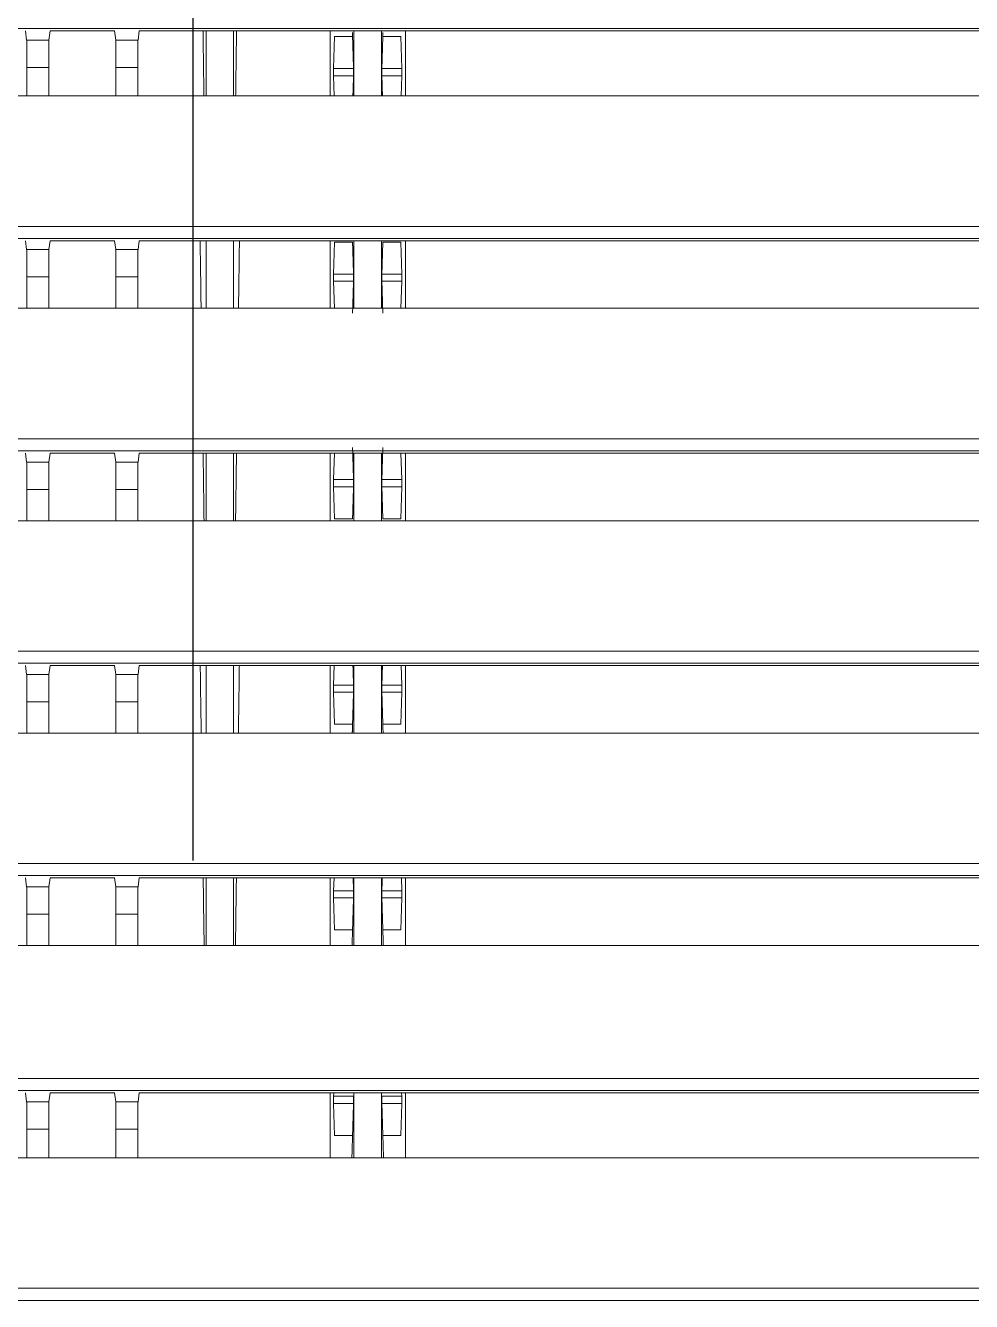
# Model space of a CAD drawing. Header units: inches. Extents: x 3778 to 56227, y -16914 to 35091.
# Drawn here: x 38908.3 to 38977.6, y -10969.3 to -10875.8 of the extents above; entities that cross this region are included whole.
import ezdxf

# ---------------------------------------------------------------- set-up
doc = ezdxf.new("R2010")
doc.units = ezdxf.units.IN
doc.header["$LTSCALE"] = 100
doc.header["$MEASUREMENT"] = 0
doc.linetypes.add('DH-HID2', pattern=[1.2, 0.8, -0.4])
doc.layers.add('2-con', color=2, linetype='Continuous')
doc.layers.add('FU-FURM', color=251, linetype='DH-HID2')
doc.layers.add('mark-B', color=2, linetype='Continuous', lineweight=20)

# ---------------------------------------------------------------- blocks, each defined once
blk = doc.blocks.new('cjscjdeh')
at = {"layer": 'FU-FURM', "color": 8}
blk.add_lwpolyline([(146783.517, 71606.885), (147918.517, 71606.885, -0.414214), (147938.517, 71586.885), (147938.517, 69426.885, -0.414214), (147918.517, 69406.885), (146783.517, 69406.885, -0.414214), (146763.517, 69426.885), (146763.517, 71586.885, -0.414214)], format="xyb", close=True, dxfattribs=at)
blk = doc.blocks.new('무풍1way 일반')
at = {"layer": 'mark-B'}
for p, q in [((-373.642, -88.811), (373.642, -88.811)), ((373.642, -89.695), (-373.642, -89.695)), ((-371.951, -99.253), (-234.951, -99.253)), ((-254.562, -104.024), (-254.562, -99.256)), ((-252.805, -99.255), (-252.805, -104.024)), ((-250.796, -104.024), (-250.796, -99.255)), ((-249.039, -99.256), (-249.039, -104.024)), ((-234.951, -101.348), (-234.951, -99.253)), ((-234.951, -99.253), (-233.347, -99.253)), ((-233.347, -99.253), (-233.347, -101.348)), ((-233.347, -99.253), (-228.424, -99.253)), ((-228.424, -101.348), (-228.424, -99.253)), ((-228.424, -99.253), (-226.82, -99.253)), ((-226.82, -101.348), (-226.82, -99.253)), ((-226.82, -99.253), (-109.435, -99.253)), ((-254.227, -100.901), (-254.298, -103.248)), ((-254.227, -100.901), (-252.91, -100.901)), ((-250.691, -100.901), (-249.374, -100.901)), ((-249.303, -103.248), (-249.374, -100.901)), ((-234.951, -101.348), (-233.347, -101.348)), ((-228.424, -101.348), (-226.82, -101.348)), ((-254.298, -103.248), (-252.839, -103.248)), ((-254.298, -103.77), (-254.29, -104.024)), ((-252.839, -103.77), (-254.298, -103.77)), ((-250.762, -103.248), (-249.303, -103.248)), ((-249.303, -103.77), (-250.762, -103.77)), ((-249.311, -104.024), (-249.303, -103.77)), ((-235.051, -104.024), (-234.967, -103.351)), ((-233.33, -103.351), (-234.967, -103.351)), ((-233.33, -103.351), (-233.247, -104.024)), ((-228.524, -104.024), (-228.441, -103.351)), ((-226.804, -103.351), (-228.441, -103.351)), ((-226.72, -104.024), (-226.804, -103.351)), ((-235.051, -104.024), (-371.108, -104.024)), ((-370.922, -104.189), (370.922, -104.189)), ((-228.524, -104.024), (-233.247, -104.024)), ((370.922, -105.072), (-370.922, -105.072)), ((-369.199, -114.817), (-234.951, -114.817)), ((-254.562, -119.775), (-254.562, -114.819)), ((-252.805, -114.818), (-252.805, -119.774)), ((-250.796, -119.774), (-250.796, -114.818)), ((-249.039, -114.819), (-249.039, -119.775)), ((-241.965, -119.774), (-241.965, -114.818)), ((-241.965, -119.774), (-241.965, -114.818)), ((-239.957, -114.818), (-239.957, -119.774)), ((-239.957, -114.818), (-239.957, -119.774)), ((-234.951, -117.113), (-234.951, -114.817)), ((-234.951, -114.817), (-233.347, -114.817)), ((-233.347, -114.817), (-233.347, -117.113)), ((-233.347, -114.817), (-228.424, -114.817)), ((-228.424, -117.113), (-228.424, -114.817)), ((-228.424, -114.817), (-226.82, -114.817)), ((-226.82, -117.113), (-226.82, -114.817)), ((-226.82, -114.817), (-109.435, -114.817)), ((-254.227, -115.962), (-254.298, -118.31)), ((-254.227, -115.962), (-252.91, -115.962)), ((-250.691, -115.962), (-249.374, -115.962)), ((-249.303, -118.31), (-249.374, -115.962)), ((-234.951, -117.113), (-233.347, -117.113)), ((-228.424, -117.113), (-226.82, -117.113)), ((-254.298, -118.31), (-252.839, -118.31)), ((-250.762, -118.31), (-249.303, -118.31)), ((-254.298, -118.832), (-254.269, -119.773)), ((-252.839, -118.832), (-254.298, -118.832)), ((-249.303, -118.832), (-250.762, -118.832)), ((-249.332, -119.773), (-249.303, -118.832)), ((-235.049, -119.773), (-234.967, -119.117)), ((-233.33, -119.117), (-234.967, -119.117)), ((-233.33, -119.117), (-233.248, -119.773)), ((-228.523, -119.773), (-228.441, -119.117)), ((-226.804, -119.117), (-228.441, -119.117)), ((-226.722, -119.773), (-226.804, -119.117)), ((-235.049, -119.773), (-368.323, -119.773)), ((-368.136, -119.939), (368.136, -119.939)), ((-228.523, -119.773), (-233.248, -119.773)), ((368.136, -120.823), (-368.136, -120.823)), ((-366.446, -130.381), (-234.951, -130.381)), ((-254.562, -135.338), (-254.562, -130.382)), ((-252.805, -130.383), (-252.805, -135.339)), ((-250.796, -135.339), (-250.796, -130.383)), ((-249.039, -130.382), (-249.039, -135.338)), ((-241.965, -135.338), (-241.965, -130.382)), ((-241.965, -135.338), (-241.965, -130.382)), ((-239.957, -130.382), (-239.957, -135.338)), ((-239.957, -130.382), (-239.957, -135.338)), ((-234.951, -132.677), (-234.951, -130.381)), ((-234.951, -130.381), (-233.347, -130.381)), ((-233.347, -130.381), (-233.347, -132.677)), ((-233.347, -130.381), (-228.424, -130.381)), ((-228.424, -132.677), (-228.424, -130.381)), ((-228.424, -130.381), (-226.82, -130.381)), ((-226.82, -132.677), (-226.82, -130.381)), ((-226.82, -130.381), (-109.435, -130.381)), ((-254.227, -131.024), (-254.298, -133.372)), ((-254.227, -131.024), (-252.91, -131.024)), ((-250.691, -131.024), (-249.374, -131.024)), ((-249.303, -133.372), (-249.374, -131.024)), ((-234.951, -132.677), (-233.347, -132.677)), ((-228.424, -132.677), (-226.82, -132.677)), ((-254.298, -133.372), (-252.839, -133.372)), ((-250.762, -133.372), (-249.303, -133.372)), ((-254.298, -133.894), (-254.254, -135.337)), ((-252.839, -133.894), (-254.298, -133.894)), ((-249.303, -133.894), (-250.762, -133.894)), ((-249.347, -135.337), (-249.303, -133.894)), ((-235.049, -135.337), (-365.57, -135.337)), ((-365.384, -135.503), (365.384, -135.503)), ((-235.049, -135.337), (-234.967, -134.681)), ((-233.33, -134.681), (-234.967, -134.681)), ((-233.33, -134.681), (-233.248, -135.337)), ((-228.523, -135.337), (-233.248, -135.337)), ((-228.523, -135.337), (-228.441, -134.681)), ((-226.804, -134.681), (-228.441, -134.681)), ((-226.722, -135.337), (-226.804, -134.681)), ((365.384, -136.387), (-365.384, -136.387)), ((-363.693, -145.945), (-234.951, -145.945)), ((-254.562, -150.901), (-254.562, -145.947)), ((-254.227, -146.086), (-254.298, -148.434)), ((-254.227, -146.086), (-252.91, -146.086)), ((-252.805, -145.946), (-252.805, -150.9)), ((-250.796, -150.9), (-250.796, -145.946)), ((-250.691, -146.086), (-249.374, -146.086)), ((-249.303, -148.434), (-249.374, -146.086)), ((-249.039, -145.947), (-249.039, -150.901)), ((-241.965, -150.902), (-241.965, -145.946)), ((-241.965, -150.902), (-241.965, -145.946)), ((-239.957, -145.946), (-239.957, -150.902)), ((-239.957, -145.946), (-239.957, -150.902)), ((-234.951, -148.241), (-234.951, -145.945)), ((-234.951, -145.945), (-233.347, -145.945)), ((-233.347, -145.945), (-233.347, -148.241)), ((-233.347, -145.945), (-228.424, -145.945)), ((-228.424, -148.241), (-228.424, -145.945)), ((-228.424, -145.945), (-226.82, -145.945)), ((-226.82, -148.241), (-226.82, -145.945)), ((-226.82, -145.945), (-109.435, -145.945)), ((-254.298, -148.434), (-252.839, -148.434)), ((-250.762, -148.434), (-249.303, -148.434)), ((-234.951, -148.241), (-233.347, -148.241)), ((-228.424, -148.241), (-226.82, -148.241)), ((-254.298, -148.956), (-254.239, -150.901)), ((-252.839, -148.956), (-254.298, -148.956)), ((-249.303, -148.956), (-250.762, -148.956)), ((-249.362, -150.901), (-249.303, -148.956)), ((-235.049, -150.901), (-234.967, -150.245)), ((-233.33, -150.245), (-234.967, -150.245)), ((-233.33, -150.245), (-233.248, -150.901)), ((-228.523, -150.901), (-228.441, -150.245)), ((-226.804, -150.245), (-228.441, -150.245)), ((-226.722, -150.901), (-226.804, -150.245)), ((-235.049, -150.901), (-362.818, -150.901)), ((-362.631, -151.067), (362.631, -151.067)), ((-228.523, -150.901), (-233.248, -150.901)), ((362.631, -151.951), (-362.631, -151.951)), ((-360.94, -161.509), (-234.951, -161.509)), ((-254.562, -166.464), (-254.562, -161.508)), ((-254.238, -161.509), (-254.298, -163.496)), ((-252.805, -161.507), (-252.805, -166.463)), ((-250.796, -166.463), (-250.796, -161.509)), ((-249.303, -163.496), (-249.363, -161.509)), ((-249.039, -161.508), (-249.039, -166.464)), ((-241.965, -166.465), (-241.965, -161.508)), ((-241.965, -166.465), (-241.965, -161.508)), ((-239.957, -161.508), (-239.957, -166.465)), ((-239.957, -161.508), (-239.957, -166.465)), ((-234.951, -163.805), (-234.951, -161.509)), ((-234.951, -161.509), (-233.347, -161.509)), ((-233.347, -161.509), (-233.347, -163.805)), ((-233.347, -161.509), (-228.424, -161.509)), ((-228.424, -163.805), (-228.424, -161.509)), ((-228.424, -161.509), (-226.82, -161.509)), ((-226.82, -163.805), (-226.82, -161.509)), ((-226.82, -161.509), (-109.435, -161.509)), ((-254.298, -163.496), (-252.839, -163.496)), ((-250.762, -163.496), (-249.303, -163.496)), ((-254.298, -164.018), (-254.227, -166.366)), ((-252.839, -164.018), (-254.298, -164.018)), ((-249.303, -164.018), (-250.762, -164.018)), ((-249.374, -166.366), (-249.303, -164.018)), ((-234.951, -163.805), (-233.347, -163.805)), ((-228.424, -163.805), (-226.82, -163.805)), ((-252.91, -166.366), (-254.227, -166.366)), ((-249.374, -166.366), (-250.691, -166.366)), ((-235.049, -166.465), (-234.967, -165.809)), ((-233.33, -165.809), (-234.967, -165.809)), ((-233.33, -165.809), (-233.248, -166.465)), ((-228.523, -166.465), (-228.441, -165.809)), ((-226.804, -165.809), (-228.441, -165.809)), ((-226.722, -166.465), (-226.804, -165.809)), ((-235.049, -166.465), (-360.065, -166.465)), ((-359.878, -166.631), (359.878, -166.631)), ((-228.523, -166.465), (-233.248, -166.465)), ((359.878, -167.515), (-359.878, -167.515)), ((-358.188, -177.073), (-234.951, -177.073)), ((-254.562, -181.842), (-254.562, -177.071)), ((-254.253, -177.073), (-254.298, -178.558)), ((-252.805, -177.072), (-252.805, -181.842)), ((-250.796, -181.842), (-250.796, -177.072)), ((-249.303, -178.558), (-249.348, -177.073)), ((-249.039, -177.071), (-249.039, -181.842)), ((-241.965, -181.843), (-241.965, -177.072)), ((-241.965, -181.843), (-241.965, -177.072)), ((-239.957, -177.072), (-239.957, -181.843)), ((-239.957, -177.072), (-239.957, -181.843)), ((-234.951, -179.168), (-234.951, -177.073)), ((-234.951, -177.073), (-233.347, -177.073)), ((-233.347, -177.073), (-233.347, -179.168)), ((-233.347, -177.073), (-228.424, -177.073)), ((-228.424, -179.168), (-228.424, -177.073)), ((-228.424, -177.073), (-226.82, -177.073)), ((-226.82, -179.168), (-226.82, -177.073)), ((-226.82, -177.073), (-109.435, -177.073)), ((-254.298, -178.558), (-252.839, -178.558)), ((-250.762, -178.558), (-249.303, -178.558)), ((-254.298, -179.08), (-254.227, -181.428)), ((-252.839, -179.08), (-254.298, -179.08)), ((-249.303, -179.08), (-250.762, -179.08)), ((-249.374, -181.428), (-249.303, -179.08)), ((-234.951, -179.168), (-233.347, -179.168)), ((-228.424, -179.168), (-226.82, -179.168)), ((-235.051, -181.844), (-234.967, -181.171)), ((-233.33, -181.171), (-234.967, -181.171)), ((-233.33, -181.171), (-233.247, -181.844)), ((-228.524, -181.844), (-228.441, -181.171)), ((-226.804, -181.171), (-228.441, -181.171)), ((-226.72, -181.844), (-226.804, -181.171)), ((-235.051, -181.844), (-357.344, -181.844)), ((-357.159, -182.009), (357.159, -182.009)), ((-252.91, -181.428), (-254.227, -181.428)), ((-249.374, -181.428), (-250.691, -181.428)), ((-228.524, -181.844), (-233.247, -181.844))]:
    blk.add_line(p, q, dxfattribs=at)
for centre, start_param, end_param in [((-234.969, -101.348), 0.069813, 1.570796), ((-233.329, -101.348), 4.712389, 6.213372), ((-228.442, -101.348), 0.069813, 1.570796), ((-226.802, -101.348), 4.712389, 6.213372), ((-234.969, -117.113), 0.069815, 1.570796), ((-233.329, -117.113), 4.712389, 6.21337), ((-228.442, -117.113), 0.069815, 1.570796), ((-226.802, -117.113), 4.712389, 6.21337), ((-234.969, -132.677), 0.069815, 1.570796), ((-233.329, -132.677), 4.712389, 6.21337), ((-228.442, -132.677), 0.069815, 1.570796), ((-226.802, -132.677), 4.712389, 6.21337), ((-234.969, -148.241), 0.069815, 1.570796), ((-233.329, -148.241), 4.712389, 6.21337), ((-228.442, -148.241), 0.069815, 1.570796), ((-226.802, -148.241), 4.712389, 6.21337), ((-234.969, -163.805), 0.069815, 1.570796), ((-233.329, -163.805), 4.712389, 6.21337), ((-228.442, -163.805), 0.069815, 1.570796), ((-226.802, -163.805), 4.712389, 6.21337), ((-234.969, -179.168), 0.069813, 1.570796), ((-233.329, -179.168), 4.712389, 6.213372), ((-228.442, -179.168), 0.069813, 1.570796), ((-226.802, -179.168), 4.712389, 6.213372)]:
    blk.add_ellipse(centre, major_axis=(0, -2.008), ratio=0.008727, start_param=start_param, end_param=end_param, dxfattribs=at)
for points, degree in [([(-252.96, -99.253), (-252.91, -100.901)], 1), ([(-250.691, -100.901), (-250.641, -99.253)], 1), ([(-252.91, -100.901), (-252.839, -103.249)], 1), ([(-250.762, -103.249), (-250.691, -100.901)], 1), ([(-252.839, -103.248), (-252.838, -103.289), (-252.836, -103.428), (-252.836, -103.589), (-252.838, -103.729), (-252.839, -103.77)], 2), ([(-250.762, -103.77), (-250.763, -103.73), (-250.765, -103.591), (-250.765, -103.429), (-250.763, -103.29), (-250.762, -103.249)], 2), ([(-252.945, -114.817), (-252.91, -115.963)], 1), ([(-250.691, -115.963), (-250.657, -114.817)], 1), ([(-242.109, -114.818), (-242.178, -119.773)], 1), ([(-242.109, -114.818), (-242.178, -119.773)], 1), ([(-239.812, -114.818), (-239.789, -116.47), (-239.767, -118.122), (-239.744, -119.774)], 3), ([(-239.812, -114.818), (-239.789, -116.47), (-239.767, -118.122), (-239.744, -119.774)], 3), ([(-252.91, -115.963), (-252.839, -118.311)], 1), ([(-250.762, -118.311), (-250.691, -115.963)], 1), ([(-252.839, -118.31), (-252.838, -118.351), (-252.836, -118.49), (-252.836, -118.651), (-252.838, -118.791), (-252.839, -118.832)], 2), ([(-250.762, -118.832), (-250.763, -118.791), (-250.765, -118.653), (-250.765, -118.491), (-250.763, -118.352), (-250.762, -118.311)], 2), ([(-252.839, -118.832), (-252.867, -119.773)], 1), ([(-250.734, -119.773), (-250.762, -118.832)], 1), ([(-252.929, -130.381), (-252.91, -131.025)], 1), ([(-250.691, -131.025), (-250.672, -130.381)], 1), ([(-242.325, -130.381), (-242.394, -135.337)], 1), ([(-242.325, -130.381), (-242.394, -135.337)], 1), ([(-239.596, -130.382), (-239.573, -132.034), (-239.551, -133.686), (-239.528, -135.338)], 3), ([(-239.596, -130.382), (-239.573, -132.034), (-239.551, -133.686), (-239.528, -135.338)], 3), ([(-252.91, -131.025), (-252.839, -133.372)], 1), ([(-250.762, -133.372), (-250.691, -131.025)], 1), ([(-252.839, -133.372), (-252.838, -133.413), (-252.836, -133.552), (-252.836, -133.713), (-252.838, -133.853), (-252.839, -133.894)], 2), ([(-250.762, -133.894), (-250.763, -133.853), (-250.765, -133.715), (-250.765, -133.553), (-250.763, -133.413), (-250.762, -133.372)], 2), ([(-252.839, -133.894), (-252.883, -135.337)], 1), ([(-250.719, -135.337), (-250.762, -133.894)], 1), ([(-252.91, -146.087), (-252.839, -148.434)], 1), ([(-250.762, -148.434), (-250.691, -146.087)], 1), ([(-242.116, -145.945), (-242.185, -150.901)], 1), ([(-242.116, -145.945), (-242.185, -150.901)], 1), ([(-239.806, -145.946), (-239.783, -147.598), (-239.76, -149.25), (-239.737, -150.902)], 3), ([(-239.806, -145.946), (-239.783, -147.598), (-239.76, -149.25), (-239.737, -150.902)], 3), ([(-252.839, -148.434), (-252.838, -148.475), (-252.836, -148.614), (-252.836, -148.775), (-252.838, -148.915), (-252.839, -148.956)], 2), ([(-250.762, -148.956), (-250.763, -148.915), (-250.765, -148.776), (-250.765, -148.615), (-250.763, -148.475), (-250.762, -148.434)], 2), ([(-252.839, -148.956), (-252.91, -151.303)], 1), ([(-250.691, -151.303), (-250.762, -148.956)], 1), ([(-252.91, -161.149), (-252.839, -163.496)], 1), ([(-250.762, -163.496), (-250.691, -161.149)], 1), ([(-242.332, -161.509), (-242.401, -166.465)], 1), ([(-242.332, -161.509), (-242.401, -166.465)], 1), ([(-239.59, -161.51), (-239.567, -163.162), (-239.544, -164.814), (-239.521, -166.465)], 3), ([(-239.59, -161.51), (-239.567, -163.162), (-239.544, -164.814), (-239.521, -166.465)], 3), ([(-252.839, -163.496), (-252.838, -163.537), (-252.836, -163.676), (-252.836, -163.837), (-252.838, -163.977), (-252.839, -164.018)], 2), ([(-250.762, -164.018), (-250.763, -163.977), (-250.765, -163.838), (-250.765, -163.677), (-250.763, -163.537), (-250.762, -163.496)], 2), ([(-252.839, -164.018), (-252.91, -166.365)], 1), ([(-250.691, -166.365), (-250.762, -164.018)], 1), ([(-252.884, -177.073), (-252.839, -178.558)], 1), ([(-250.762, -178.558), (-250.717, -177.073)], 1), ([(-242.123, -177.074), (-242.189, -181.844)], 1), ([(-242.123, -177.074), (-242.189, -181.844)], 1), ([(-239.799, -177.074), (-239.777, -178.664), (-239.755, -180.254), (-239.733, -181.844)], 3), ([(-239.799, -177.074), (-239.777, -178.664), (-239.755, -180.254), (-239.733, -181.844)], 3), ([(-252.839, -178.558), (-252.838, -178.599), (-252.836, -178.738), (-252.836, -178.899), (-252.838, -179.039), (-252.839, -179.08)], 2), ([(-250.762, -179.08), (-250.763, -179.039), (-250.765, -178.9), (-250.765, -178.739), (-250.763, -178.599), (-250.762, -178.558)], 2), ([(-252.839, -179.08), (-252.91, -181.427)], 1), ([(-250.691, -181.427), (-250.762, -179.08)], 1), ([(-252.91, -181.427), (-252.919, -181.72)], 1), ([(-250.682, -181.72), (-250.691, -181.427)], 1)]:
    blk.add_open_spline(points, degree=degree, dxfattribs=at)
for points, knots in [([(-254.298, -103.248), (-254.298, -103.25), (-254.298, -103.253), (-254.298, -103.258), (-254.298, -103.262), (-254.298, -103.267), (-254.298, -103.272), (-254.298, -103.278), (-254.299, -103.283), (-254.299, -103.289), (-254.299, -103.295), (-254.299, -103.301), (-254.299, -103.307), (-254.299, -103.313), (-254.299, -103.319), (-254.299, -103.326), (-254.299, -103.332), (-254.299, -103.339), (-254.3, -103.345), (-254.3, -103.352), (-254.3, -103.359), (-254.3, -103.366), (-254.3, -103.373), (-254.3, -103.38), (-254.3, -103.387), (-254.3, -103.394), (-254.3, -103.401), (-254.3, -103.408), (-254.3, -103.415), (-254.3, -103.423), (-254.3, -103.43), (-254.3, -103.437), (-254.3, -103.444), (-254.3, -103.452), (-254.3, -103.459), (-254.3, -103.466), (-254.3, -103.473), (-254.3, -103.481), (-254.3, -103.488), (-254.3, -103.495), (-254.3, -103.502), (-254.3, -103.512), (-254.3, -103.524), (-254.3, -103.538), (-254.3, -103.552), (-254.3, -103.567), (-254.3, -103.581), (-254.3, -103.596), (-254.3, -103.61), (-254.3, -103.625), (-254.3, -103.639), (-254.3, -103.653), (-254.3, -103.667), (-254.299, -103.68), (-254.299, -103.693), (-254.299, -103.706), (-254.299, -103.718), (-254.299, -103.73), (-254.298, -103.741), (-254.298, -103.751), (-254.298, -103.761), (-254.298, -103.767), (-254.298, -103.77)], [0, 0, 0, 0, 0.013747, 0.027429, 0.041048, 0.054602, 0.068093, 0.08152, 0.094883, 0.108181, 0.121416, 0.134587, 0.147694, 0.160737, 0.173716, 0.186631, 0.199482, 0.212269, 0.224992, 0.237651, 0.250246, 0.262777, 0.275245, 0.287648, 0.299987, 0.312263, 0.324474, 0.336622, 0.348705, 0.360725, 0.372681, 0.384572, 0.3964, 0.408164, 0.419864, 0.4315, 0.443072, 0.454581, 0.466025, 0.477405, 0.488722, 0.499974, 0.52253, 0.545343, 0.568414, 0.591742, 0.615327, 0.63917, 0.66327, 0.687627, 0.712242, 0.737115, 0.762244, 0.787632, 0.813276, 0.839179, 0.865338, 0.891756, 0.91843, 0.945363, 0.972553, 1, 1, 1, 1]), ([(-249.303, -103.77), (-249.303, -103.769), (-249.303, -103.766), (-249.303, -103.761), (-249.303, -103.756), (-249.303, -103.751), (-249.303, -103.746), (-249.303, -103.741), (-249.303, -103.735), (-249.302, -103.73), (-249.302, -103.724), (-249.302, -103.718), (-249.302, -103.712), (-249.302, -103.706), (-249.302, -103.7), (-249.302, -103.693), (-249.302, -103.687), (-249.302, -103.68), (-249.302, -103.673), (-249.302, -103.667), (-249.301, -103.66), (-249.301, -103.653), (-249.301, -103.646), (-249.301, -103.639), (-249.301, -103.632), (-249.301, -103.625), (-249.301, -103.618), (-249.301, -103.61), (-249.301, -103.603), (-249.301, -103.596), (-249.301, -103.589), (-249.301, -103.582), (-249.301, -103.574), (-249.301, -103.567), (-249.301, -103.56), (-249.301, -103.552), (-249.301, -103.545), (-249.301, -103.538), (-249.301, -103.531), (-249.301, -103.524), (-249.301, -103.517), (-249.301, -103.507), (-249.301, -103.495), (-249.301, -103.481), (-249.301, -103.466), (-249.301, -103.452), (-249.301, -103.437), (-249.301, -103.423), (-249.301, -103.408), (-249.301, -103.394), (-249.301, -103.38), (-249.301, -103.366), (-249.302, -103.352), (-249.302, -103.339), (-249.302, -103.325), (-249.302, -103.313), (-249.302, -103.301), (-249.302, -103.289), (-249.303, -103.278), (-249.303, -103.267), (-249.303, -103.257), (-249.303, -103.251), (-249.303, -103.248)], [0, 0, 0, 0, 0.013748, 0.027432, 0.041052, 0.054607, 0.068099, 0.081527, 0.09489, 0.10819, 0.121425, 0.134597, 0.147704, 0.160748, 0.173727, 0.186643, 0.199494, 0.212281, 0.225005, 0.237664, 0.250259, 0.262791, 0.275258, 0.287661, 0.3, 0.312275, 0.324487, 0.336634, 0.348717, 0.360736, 0.372691, 0.384582, 0.39641, 0.408173, 0.419872, 0.431507, 0.443078, 0.454585, 0.466029, 0.477408, 0.488723, 0.499974, 0.522542, 0.545365, 0.568445, 0.591781, 0.615372, 0.639221, 0.663325, 0.687685, 0.712302, 0.737175, 0.762304, 0.78769, 0.813331, 0.839229, 0.865384, 0.891794, 0.918461, 0.945384, 0.972564, 1, 1, 1, 1]), ([(-254.298, -118.31), (-254.298, -118.312), (-254.298, -118.315), (-254.298, -118.319), (-254.298, -118.324), (-254.298, -118.329), (-254.298, -118.334), (-254.298, -118.34), (-254.299, -118.345), (-254.299, -118.351), (-254.299, -118.357), (-254.299, -118.363), (-254.299, -118.369), (-254.299, -118.375), (-254.299, -118.381), (-254.299, -118.387), (-254.299, -118.394), (-254.299, -118.401), (-254.3, -118.407), (-254.3, -118.414), (-254.3, -118.421), (-254.3, -118.428), (-254.3, -118.435), (-254.3, -118.442), (-254.3, -118.449), (-254.3, -118.456), (-254.3, -118.463), (-254.3, -118.47), (-254.3, -118.477), (-254.3, -118.485), (-254.3, -118.492), (-254.3, -118.499), (-254.3, -118.506), (-254.3, -118.514), (-254.3, -118.521), (-254.3, -118.528), (-254.3, -118.535), (-254.3, -118.543), (-254.3, -118.55), (-254.3, -118.557), (-254.3, -118.564), (-254.3, -118.574), (-254.3, -118.586), (-254.3, -118.6), (-254.3, -118.614), (-254.3, -118.629), (-254.3, -118.643), (-254.3, -118.658), (-254.3, -118.672), (-254.3, -118.687), (-254.3, -118.701), (-254.3, -118.715), (-254.3, -118.729), (-254.299, -118.742), (-254.299, -118.755), (-254.299, -118.768), (-254.299, -118.78), (-254.299, -118.792), (-254.298, -118.803), (-254.298, -118.813), (-254.298, -118.823), (-254.298, -118.829), (-254.298, -118.832)], [0, 0, 0, 0, 0.013747, 0.027429, 0.041048, 0.054602, 0.068093, 0.08152, 0.094883, 0.108181, 0.121416, 0.134587, 0.147694, 0.160737, 0.173716, 0.186631, 0.199482, 0.212269, 0.224992, 0.237651, 0.250246, 0.262777, 0.275245, 0.287648, 0.299987, 0.312263, 0.324474, 0.336622, 0.348705, 0.360725, 0.372681, 0.384573, 0.3964, 0.408164, 0.419864, 0.4315, 0.443072, 0.454581, 0.466025, 0.477405, 0.488722, 0.499974, 0.52253, 0.545343, 0.568414, 0.591742, 0.615327, 0.63917, 0.66327, 0.687627, 0.712242, 0.737115, 0.762244, 0.787632, 0.813276, 0.839179, 0.865338, 0.891756, 0.91843, 0.945363, 0.972553, 1, 1, 1, 1]), ([(-249.303, -118.832), (-249.303, -118.831), (-249.303, -118.828), (-249.303, -118.823), (-249.303, -118.818), (-249.303, -118.813), (-249.303, -118.808), (-249.303, -118.803), (-249.303, -118.797), (-249.302, -118.792), (-249.302, -118.786), (-249.302, -118.78), (-249.302, -118.774), (-249.302, -118.768), (-249.302, -118.762), (-249.302, -118.755), (-249.302, -118.749), (-249.302, -118.742), (-249.302, -118.735), (-249.302, -118.729), (-249.301, -118.722), (-249.301, -118.715), (-249.301, -118.708), (-249.301, -118.701), (-249.301, -118.694), (-249.301, -118.687), (-249.301, -118.68), (-249.301, -118.672), (-249.301, -118.665), (-249.301, -118.658), (-249.301, -118.651), (-249.301, -118.643), (-249.301, -118.636), (-249.301, -118.629), (-249.301, -118.622), (-249.301, -118.614), (-249.301, -118.607), (-249.301, -118.6), (-249.301, -118.593), (-249.301, -118.586), (-249.301, -118.578), (-249.301, -118.569), (-249.301, -118.557), (-249.301, -118.543), (-249.301, -118.528), (-249.301, -118.514), (-249.301, -118.499), (-249.301, -118.485), (-249.301, -118.47), (-249.301, -118.456), (-249.301, -118.442), (-249.301, -118.428), (-249.302, -118.414), (-249.302, -118.4), (-249.302, -118.387), (-249.302, -118.375), (-249.302, -118.362), (-249.302, -118.351), (-249.303, -118.34), (-249.303, -118.329), (-249.303, -118.319), (-249.303, -118.313), (-249.303, -118.31)], [0, 0, 0, 0, 0.013748, 0.027432, 0.041052, 0.054607, 0.068099, 0.081527, 0.09489, 0.10819, 0.121425, 0.134597, 0.147704, 0.160748, 0.173727, 0.186643, 0.199494, 0.212281, 0.225005, 0.237664, 0.250259, 0.262791, 0.275258, 0.287661, 0.3, 0.312275, 0.324487, 0.336634, 0.348717, 0.360736, 0.372691, 0.384582, 0.39641, 0.408173, 0.419872, 0.431507, 0.443078, 0.454585, 0.466029, 0.477408, 0.488723, 0.499974, 0.522542, 0.545365, 0.568445, 0.591781, 0.615372, 0.639221, 0.663325, 0.687685, 0.712302, 0.737175, 0.762304, 0.78769, 0.813331, 0.839229, 0.865384, 0.891794, 0.918461, 0.945384, 0.972564, 1, 1, 1, 1]), ([(-254.298, -133.372), (-254.298, -133.374), (-254.298, -133.377), (-254.298, -133.381), (-254.298, -133.386), (-254.298, -133.391), (-254.298, -133.396), (-254.298, -133.402), (-254.299, -133.407), (-254.299, -133.413), (-254.299, -133.419), (-254.299, -133.425), (-254.299, -133.431), (-254.299, -133.437), (-254.299, -133.443), (-254.299, -133.449), (-254.299, -133.456), (-254.299, -133.462), (-254.3, -133.469), (-254.3, -133.476), (-254.3, -133.483), (-254.3, -133.49), (-254.3, -133.497), (-254.3, -133.504), (-254.3, -133.511), (-254.3, -133.518), (-254.3, -133.525), (-254.3, -133.532), (-254.3, -133.539), (-254.3, -133.547), (-254.3, -133.554), (-254.3, -133.561), (-254.3, -133.568), (-254.3, -133.576), (-254.3, -133.583), (-254.3, -133.59), (-254.3, -133.597), (-254.3, -133.605), (-254.3, -133.612), (-254.3, -133.619), (-254.3, -133.626), (-254.3, -133.636), (-254.3, -133.647), (-254.3, -133.662), (-254.3, -133.676), (-254.3, -133.691), (-254.3, -133.705), (-254.3, -133.72), (-254.3, -133.734), (-254.3, -133.749), (-254.3, -133.763), (-254.3, -133.777), (-254.3, -133.791), (-254.299, -133.804), (-254.299, -133.817), (-254.299, -133.83), (-254.299, -133.842), (-254.299, -133.854), (-254.298, -133.865), (-254.298, -133.875), (-254.298, -133.885), (-254.298, -133.891), (-254.298, -133.894)], [0, 0, 0, 0, 0.013747, 0.027429, 0.041048, 0.054602, 0.068093, 0.08152, 0.094883, 0.108181, 0.121416, 0.134587, 0.147694, 0.160737, 0.173716, 0.186631, 0.199482, 0.212269, 0.224992, 0.237651, 0.250246, 0.262777, 0.275245, 0.287648, 0.299987, 0.312263, 0.324474, 0.336622, 0.348705, 0.360725, 0.372681, 0.384572, 0.3964, 0.408164, 0.419864, 0.4315, 0.443072, 0.454581, 0.466025, 0.477405, 0.488722, 0.499974, 0.52253, 0.545343, 0.568414, 0.591742, 0.615327, 0.63917, 0.66327, 0.687627, 0.712242, 0.737115, 0.762244, 0.787632, 0.813276, 0.839179, 0.865338, 0.891756, 0.91843, 0.945363, 0.972553, 1, 1, 1, 1]), ([(-249.303, -133.894), (-249.303, -133.893), (-249.303, -133.89), (-249.303, -133.885), (-249.303, -133.88), (-249.303, -133.875), (-249.303, -133.87), (-249.303, -133.865), (-249.303, -133.859), (-249.302, -133.854), (-249.302, -133.848), (-249.302, -133.842), (-249.302, -133.836), (-249.302, -133.83), (-249.302, -133.823), (-249.302, -133.817), (-249.302, -133.811), (-249.302, -133.804), (-249.302, -133.797), (-249.302, -133.791), (-249.301, -133.784), (-249.301, -133.777), (-249.301, -133.77), (-249.301, -133.763), (-249.301, -133.756), (-249.301, -133.749), (-249.301, -133.742), (-249.301, -133.734), (-249.301, -133.727), (-249.301, -133.72), (-249.301, -133.713), (-249.301, -133.705), (-249.301, -133.698), (-249.301, -133.691), (-249.301, -133.684), (-249.301, -133.676), (-249.301, -133.669), (-249.301, -133.662), (-249.301, -133.655), (-249.301, -133.648), (-249.301, -133.64), (-249.301, -133.631), (-249.301, -133.619), (-249.301, -133.605), (-249.301, -133.59), (-249.301, -133.576), (-249.301, -133.561), (-249.301, -133.547), (-249.301, -133.532), (-249.301, -133.518), (-249.301, -133.504), (-249.301, -133.49), (-249.302, -133.476), (-249.302, -133.462), (-249.302, -133.449), (-249.302, -133.437), (-249.302, -133.424), (-249.302, -133.413), (-249.303, -133.402), (-249.303, -133.391), (-249.303, -133.381), (-249.303, -133.375), (-249.303, -133.372)], [0, 0, 0, 0, 0.013748, 0.027432, 0.041052, 0.054607, 0.068099, 0.081527, 0.09489, 0.10819, 0.121425, 0.134597, 0.147704, 0.160748, 0.173727, 0.186643, 0.199494, 0.212281, 0.225005, 0.237664, 0.250259, 0.262791, 0.275258, 0.287661, 0.3, 0.312275, 0.324487, 0.336634, 0.348717, 0.360736, 0.372691, 0.384582, 0.39641, 0.408173, 0.419872, 0.431507, 0.443078, 0.454585, 0.466029, 0.477408, 0.488723, 0.499974, 0.522542, 0.545365, 0.568445, 0.591781, 0.615372, 0.639221, 0.663325, 0.687685, 0.712302, 0.737175, 0.762304, 0.78769, 0.813331, 0.839229, 0.865384, 0.891794, 0.918461, 0.945384, 0.972564, 1, 1, 1, 1]), ([(-254.298, -148.434), (-254.298, -148.436), (-254.298, -148.439), (-254.298, -148.443), (-254.298, -148.448), (-254.298, -148.453), (-254.298, -148.458), (-254.298, -148.464), (-254.299, -148.469), (-254.299, -148.475), (-254.299, -148.481), (-254.299, -148.486), (-254.299, -148.492), (-254.299, -148.499), (-254.299, -148.505), (-254.299, -148.511), (-254.299, -148.518), (-254.299, -148.524), (-254.3, -148.531), (-254.3, -148.538), (-254.3, -148.545), (-254.3, -148.552), (-254.3, -148.559), (-254.3, -148.566), (-254.3, -148.573), (-254.3, -148.58), (-254.3, -148.587), (-254.3, -148.594), (-254.3, -148.601), (-254.3, -148.609), (-254.3, -148.616), (-254.3, -148.623), (-254.3, -148.63), (-254.3, -148.638), (-254.3, -148.645), (-254.3, -148.652), (-254.3, -148.659), (-254.3, -148.667), (-254.3, -148.674), (-254.3, -148.681), (-254.3, -148.688), (-254.3, -148.698), (-254.3, -148.709), (-254.3, -148.724), (-254.3, -148.738), (-254.3, -148.753), (-254.3, -148.767), (-254.3, -148.782), (-254.3, -148.796), (-254.3, -148.811), (-254.3, -148.825), (-254.3, -148.839), (-254.3, -148.853), (-254.299, -148.866), (-254.299, -148.879), (-254.299, -148.892), (-254.299, -148.904), (-254.299, -148.916), (-254.298, -148.927), (-254.298, -148.937), (-254.298, -148.947), (-254.298, -148.953), (-254.298, -148.956)], [0, 0, 0, 0, 0.013747, 0.027429, 0.041048, 0.054602, 0.068093, 0.08152, 0.094883, 0.108181, 0.121416, 0.134587, 0.147694, 0.160737, 0.173716, 0.186631, 0.199482, 0.212269, 0.224992, 0.237651, 0.250246, 0.262777, 0.275245, 0.287648, 0.299987, 0.312263, 0.324474, 0.336622, 0.348705, 0.360725, 0.372681, 0.384573, 0.3964, 0.408164, 0.419864, 0.4315, 0.443072, 0.454581, 0.466025, 0.477405, 0.488722, 0.499974, 0.52253, 0.545343, 0.568414, 0.591742, 0.615327, 0.63917, 0.66327, 0.687627, 0.712242, 0.737115, 0.762244, 0.787632, 0.813276, 0.839179, 0.865338, 0.891756, 0.91843, 0.945363, 0.972553, 1, 1, 1, 1]), ([(-249.303, -148.956), (-249.303, -148.955), (-249.303, -148.952), (-249.303, -148.947), (-249.303, -148.942), (-249.303, -148.937), (-249.303, -148.932), (-249.303, -148.927), (-249.303, -148.921), (-249.302, -148.916), (-249.302, -148.91), (-249.302, -148.904), (-249.302, -148.898), (-249.302, -148.892), (-249.302, -148.885), (-249.302, -148.879), (-249.302, -148.873), (-249.302, -148.866), (-249.302, -148.859), (-249.302, -148.853), (-249.301, -148.846), (-249.301, -148.839), (-249.301, -148.832), (-249.301, -148.825), (-249.301, -148.818), (-249.301, -148.811), (-249.301, -148.803), (-249.301, -148.796), (-249.301, -148.789), (-249.301, -148.782), (-249.301, -148.775), (-249.301, -148.767), (-249.301, -148.76), (-249.301, -148.753), (-249.301, -148.746), (-249.301, -148.738), (-249.301, -148.731), (-249.301, -148.724), (-249.301, -148.717), (-249.301, -148.709), (-249.301, -148.702), (-249.301, -148.693), (-249.301, -148.681), (-249.301, -148.667), (-249.301, -148.652), (-249.301, -148.638), (-249.301, -148.623), (-249.301, -148.608), (-249.301, -148.594), (-249.301, -148.58), (-249.301, -148.565), (-249.301, -148.552), (-249.302, -148.538), (-249.302, -148.524), (-249.302, -148.511), (-249.302, -148.499), (-249.302, -148.486), (-249.302, -148.475), (-249.303, -148.464), (-249.303, -148.453), (-249.303, -148.443), (-249.303, -148.437), (-249.303, -148.434)], [0, 0, 0, 0, 0.013748, 0.027432, 0.041052, 0.054607, 0.068099, 0.081527, 0.09489, 0.10819, 0.121425, 0.134597, 0.147704, 0.160748, 0.173727, 0.186643, 0.199494, 0.212281, 0.225005, 0.237664, 0.250259, 0.262791, 0.275258, 0.287661, 0.3, 0.312275, 0.324487, 0.336634, 0.348717, 0.360736, 0.372691, 0.384582, 0.39641, 0.408173, 0.419872, 0.431507, 0.443078, 0.454585, 0.466029, 0.477408, 0.488723, 0.499974, 0.522542, 0.545365, 0.568445, 0.591781, 0.615372, 0.639221, 0.663325, 0.687685, 0.712302, 0.737175, 0.762304, 0.78769, 0.813331, 0.839229, 0.865384, 0.891794, 0.918461, 0.945384, 0.972564, 1, 1, 1, 1]), ([(-254.298, -163.496), (-254.298, -163.498), (-254.298, -163.501), (-254.298, -163.505), (-254.298, -163.51), (-254.298, -163.515), (-254.298, -163.52), (-254.298, -163.526), (-254.299, -163.531), (-254.299, -163.537), (-254.299, -163.542), (-254.299, -163.548), (-254.299, -163.554), (-254.299, -163.561), (-254.299, -163.567), (-254.299, -163.573), (-254.299, -163.58), (-254.299, -163.586), (-254.3, -163.593), (-254.3, -163.6), (-254.3, -163.607), (-254.3, -163.613), (-254.3, -163.62), (-254.3, -163.627), (-254.3, -163.635), (-254.3, -163.642), (-254.3, -163.649), (-254.3, -163.656), (-254.3, -163.663), (-254.3, -163.67), (-254.3, -163.678), (-254.3, -163.685), (-254.3, -163.692), (-254.3, -163.699), (-254.3, -163.707), (-254.3, -163.714), (-254.3, -163.721), (-254.3, -163.728), (-254.3, -163.736), (-254.3, -163.743), (-254.3, -163.75), (-254.3, -163.759), (-254.3, -163.771), (-254.3, -163.786), (-254.3, -163.8), (-254.3, -163.815), (-254.3, -163.829), (-254.3, -163.844), (-254.3, -163.858), (-254.3, -163.873), (-254.3, -163.887), (-254.3, -163.901), (-254.3, -163.914), (-254.299, -163.928), (-254.299, -163.941), (-254.299, -163.954), (-254.299, -163.966), (-254.299, -163.978), (-254.298, -163.989), (-254.298, -163.999), (-254.298, -164.009), (-254.298, -164.015), (-254.298, -164.018)], [0, 0, 0, 0, 0.013747, 0.027429, 0.041048, 0.054602, 0.068093, 0.08152, 0.094883, 0.108181, 0.121416, 0.134587, 0.147694, 0.160737, 0.173716, 0.186631, 0.199482, 0.212269, 0.224992, 0.237651, 0.250246, 0.262777, 0.275245, 0.287648, 0.299987, 0.312263, 0.324474, 0.336622, 0.348705, 0.360725, 0.372681, 0.384572, 0.3964, 0.408164, 0.419864, 0.4315, 0.443072, 0.454581, 0.466025, 0.477405, 0.488722, 0.499974, 0.52253, 0.545343, 0.568414, 0.591742, 0.615327, 0.63917, 0.66327, 0.687627, 0.712242, 0.737115, 0.762244, 0.787632, 0.813276, 0.839179, 0.865338, 0.891756, 0.91843, 0.945363, 0.972553, 1, 1, 1, 1]), ([(-249.303, -164.018), (-249.303, -164.017), (-249.303, -164.014), (-249.303, -164.009), (-249.303, -164.004), (-249.303, -163.999), (-249.303, -163.994), (-249.303, -163.989), (-249.303, -163.983), (-249.302, -163.978), (-249.302, -163.972), (-249.302, -163.966), (-249.302, -163.96), (-249.302, -163.954), (-249.302, -163.947), (-249.302, -163.941), (-249.302, -163.934), (-249.302, -163.928), (-249.302, -163.921), (-249.302, -163.914), (-249.301, -163.908), (-249.301, -163.901), (-249.301, -163.894), (-249.301, -163.887), (-249.301, -163.88), (-249.301, -163.873), (-249.301, -163.865), (-249.301, -163.858), (-249.301, -163.851), (-249.301, -163.844), (-249.301, -163.837), (-249.301, -163.829), (-249.301, -163.822), (-249.301, -163.815), (-249.301, -163.807), (-249.301, -163.8), (-249.301, -163.793), (-249.301, -163.786), (-249.301, -163.779), (-249.301, -163.771), (-249.301, -163.764), (-249.301, -163.755), (-249.301, -163.743), (-249.301, -163.728), (-249.301, -163.714), (-249.301, -163.699), (-249.301, -163.685), (-249.301, -163.67), (-249.301, -163.656), (-249.301, -163.642), (-249.301, -163.627), (-249.301, -163.613), (-249.302, -163.6), (-249.302, -163.586), (-249.302, -163.573), (-249.302, -163.561), (-249.302, -163.548), (-249.302, -163.537), (-249.303, -163.525), (-249.303, -163.515), (-249.303, -163.505), (-249.303, -163.499), (-249.303, -163.496)], [0, 0, 0, 0, 0.013748, 0.027432, 0.041052, 0.054607, 0.068099, 0.081527, 0.09489, 0.10819, 0.121425, 0.134597, 0.147704, 0.160748, 0.173727, 0.186643, 0.199494, 0.212281, 0.225005, 0.237664, 0.250259, 0.262791, 0.275258, 0.287661, 0.3, 0.312275, 0.324487, 0.336634, 0.348717, 0.360736, 0.372691, 0.384582, 0.39641, 0.408173, 0.419872, 0.431507, 0.443078, 0.454585, 0.466029, 0.477408, 0.488723, 0.499974, 0.522542, 0.545365, 0.568445, 0.591781, 0.615372, 0.639221, 0.663325, 0.687685, 0.712302, 0.737175, 0.762304, 0.78769, 0.813331, 0.839229, 0.865384, 0.891794, 0.918461, 0.945384, 0.972564, 1, 1, 1, 1]), ([(-254.298, -178.558), (-254.298, -178.56), (-254.298, -178.563), (-254.298, -178.567), (-254.298, -178.572), (-254.298, -178.577), (-254.298, -178.582), (-254.298, -178.588), (-254.299, -178.593), (-254.299, -178.599), (-254.299, -178.604), (-254.299, -178.61), (-254.299, -178.616), (-254.299, -178.623), (-254.299, -178.629), (-254.299, -178.635), (-254.299, -178.642), (-254.299, -178.648), (-254.3, -178.655), (-254.3, -178.662), (-254.3, -178.669), (-254.3, -178.675), (-254.3, -178.682), (-254.3, -178.689), (-254.3, -178.696), (-254.3, -178.704), (-254.3, -178.711), (-254.3, -178.718), (-254.3, -178.725), (-254.3, -178.732), (-254.3, -178.74), (-254.3, -178.747), (-254.3, -178.754), (-254.3, -178.761), (-254.3, -178.769), (-254.3, -178.776), (-254.3, -178.783), (-254.3, -178.79), (-254.3, -178.798), (-254.3, -178.805), (-254.3, -178.812), (-254.3, -178.821), (-254.3, -178.833), (-254.3, -178.848), (-254.3, -178.862), (-254.3, -178.877), (-254.3, -178.891), (-254.3, -178.906), (-254.3, -178.92), (-254.3, -178.935), (-254.3, -178.949), (-254.3, -178.963), (-254.3, -178.976), (-254.299, -178.99), (-254.299, -179.003), (-254.299, -179.016), (-254.299, -179.028), (-254.299, -179.04), (-254.298, -179.051), (-254.298, -179.061), (-254.298, -179.071), (-254.298, -179.077), (-254.298, -179.08)], [0, 0, 0, 0, 0.013747, 0.027429, 0.041048, 0.054602, 0.068093, 0.08152, 0.094883, 0.108181, 0.121416, 0.134587, 0.147694, 0.160737, 0.173716, 0.186631, 0.199482, 0.212269, 0.224992, 0.237651, 0.250246, 0.262777, 0.275245, 0.287648, 0.299987, 0.312263, 0.324474, 0.336622, 0.348705, 0.360725, 0.372681, 0.384573, 0.3964, 0.408164, 0.419864, 0.4315, 0.443072, 0.454581, 0.466025, 0.477405, 0.488722, 0.499974, 0.52253, 0.545343, 0.568414, 0.591742, 0.615327, 0.63917, 0.66327, 0.687627, 0.712242, 0.737115, 0.762244, 0.787632, 0.813276, 0.839179, 0.865338, 0.891756, 0.91843, 0.945363, 0.972553, 1, 1, 1, 1]), ([(-249.303, -179.08), (-249.303, -179.078), (-249.303, -179.076), (-249.303, -179.071), (-249.303, -179.066), (-249.303, -179.061), (-249.303, -179.056), (-249.303, -179.051), (-249.303, -179.045), (-249.302, -179.039), (-249.302, -179.034), (-249.302, -179.028), (-249.302, -179.022), (-249.302, -179.016), (-249.302, -179.009), (-249.302, -179.003), (-249.302, -178.996), (-249.302, -178.99), (-249.302, -178.983), (-249.302, -178.976), (-249.301, -178.97), (-249.301, -178.963), (-249.301, -178.956), (-249.301, -178.949), (-249.301, -178.942), (-249.301, -178.935), (-249.301, -178.927), (-249.301, -178.92), (-249.301, -178.913), (-249.301, -178.906), (-249.301, -178.898), (-249.301, -178.891), (-249.301, -178.884), (-249.301, -178.877), (-249.301, -178.869), (-249.301, -178.862), (-249.301, -178.855), (-249.301, -178.848), (-249.301, -178.84), (-249.301, -178.833), (-249.301, -178.826), (-249.301, -178.817), (-249.301, -178.805), (-249.301, -178.79), (-249.301, -178.776), (-249.301, -178.761), (-249.301, -178.747), (-249.301, -178.732), (-249.301, -178.718), (-249.301, -178.704), (-249.301, -178.689), (-249.301, -178.675), (-249.302, -178.662), (-249.302, -178.648), (-249.302, -178.635), (-249.302, -178.622), (-249.302, -178.61), (-249.302, -178.599), (-249.303, -178.587), (-249.303, -178.577), (-249.303, -178.567), (-249.303, -178.561), (-249.303, -178.558)], [0, 0, 0, 0, 0.013748, 0.027432, 0.041052, 0.054607, 0.068099, 0.081527, 0.09489, 0.10819, 0.121425, 0.134597, 0.147704, 0.160748, 0.173727, 0.186643, 0.199494, 0.212281, 0.225005, 0.237664, 0.250259, 0.262791, 0.275258, 0.287661, 0.3, 0.312275, 0.324487, 0.336634, 0.348717, 0.360736, 0.372691, 0.384582, 0.39641, 0.408173, 0.419872, 0.431507, 0.443078, 0.454585, 0.466029, 0.477408, 0.488723, 0.499974, 0.522542, 0.545365, 0.568445, 0.591781, 0.615372, 0.639221, 0.663325, 0.687685, 0.712302, 0.737175, 0.762304, 0.78769, 0.813331, 0.839229, 0.865384, 0.891794, 0.918461, 0.945384, 0.972564, 1, 1, 1, 1])]:
    blk.add_open_spline(points, degree=3, knots=knots, dxfattribs=at)
blk = doc.blocks.new('dpdjzjs')
at = {"layer": 'mark-B', "rotation": 180}
blk.add_blockref('무풍1way 일반', (174652.415, 90772.437), dxfattribs=at)

msp = doc.modelspace()

# ---------------------------------------------------------------- block references
msp.add_blockref('cjscjdeh', (-107842.967, -80843.836))
at = {"layer": '2-con'}
msp.add_blockref('dpdjzjs', (-135970.865, -101830.442), dxfattribs=at)

doc.saveas('drawing.dxf')
